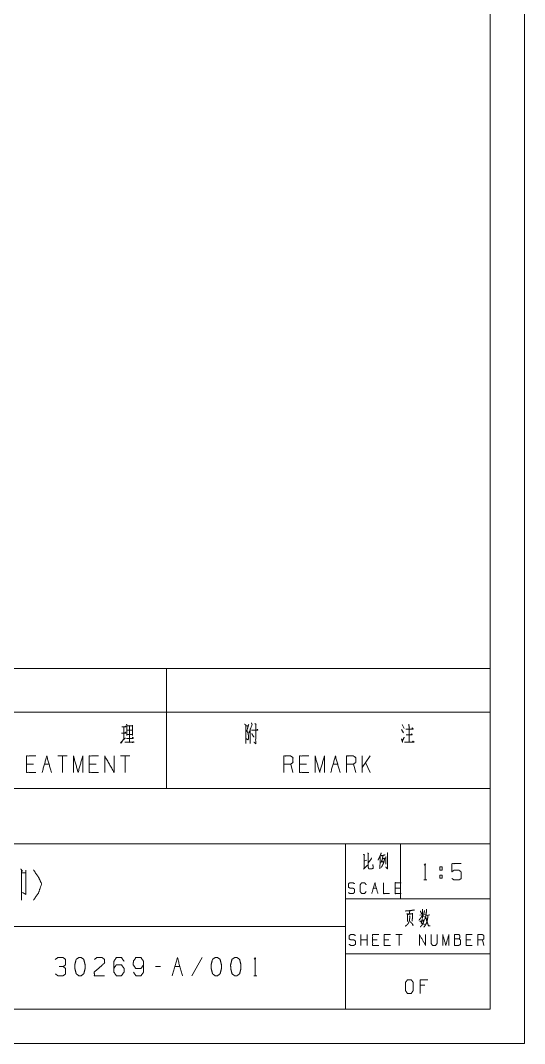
# Model space of a CAD drawing. Header units: millimetres. Extents: x 0 to 420, y 0 to 297.
# Drawn here: x 346.8 to 420, y 0 to 148.5 of the extents above; entities that cross this region are included whole.
import ezdxf

# ---------------------------------------------------------------- set-up
doc = ezdxf.new("R2010")
doc.units = ezdxf.units.MM
doc.layers.add('101', color=7, linetype='Continuous', true_color=0xffffff)

msp = doc.modelspace()

# ---------------------------------------------------------------- linework, layer by layer
at = {"layer": '101', "color": 133, "linetype": 'Continuous', "lineweight": 18}
for p, q in [((420, 0), (420, 297)), ((415, 5), (415, 292)), ((235, 37), (415, 37)), ((235, 29), (415, 29)), ((394, 29), (394, 5)), ((402, 29), (402, 21)), ((394, 21), (415, 21)), ((285, 17), (394, 17)), ((394, 13), (415, 13)), ((25, 5), (415, 5)), ((235, 5), (415, 5)), ((0, 0), (420, 0))]:
    msp.add_line(p, q, dxfattribs=at)
at = {"layer": '101', "color": 72, "linetype": 'Continuous', "lineweight": 18}
for p, q in [((338, 54.46), (368, 54.46)), ((368, 54.46), (368, 48.11)), ((368, 54.46), (415, 54.46)), ((415, 54.46), (415, 48.11)), ((338, 48.11), (368, 48.11)), ((368, 48.11), (415, 48.11)), ((368, 48.11), (368, 37)), ((415, 48.11), (415, 37)), ((379.52, 46.1), (379.87, 46.1)), ((380.84, 46.45), (381.02, 46.3)), ((402.21, 46.3), (402.51, 45.75)), ((361.81, 45.95), (361.81, 44.13)), ((362.25, 45.48), (363.03, 45.48)), ((380.17, 45.6), (380.17, 43.53)), ((402.12, 45.6), (402.42, 45.12)), ((353.56, 41.74), (352.21, 41.74)), ((352.88, 41.74), (352.88, 39.36)), ((362.66, 41.74), (361.32, 41.74)), ((361.99, 41.74), (361.99, 39.36)), ((397.58, 41.74), (396.41, 40.09)), ((396.41, 39.36), (396.41, 41.74)), ((348.67, 40.56), (347.66, 40.56)), ((350.27, 40.56), (350.94, 40.56)), ((357.77, 40.56), (356.76, 40.56)), ((386.37, 39.36), (386.04, 40.56)), ((388.31, 40.56), (387.31, 40.56)), ((392.19, 40.56), (392.87, 40.56)), ((395.48, 39.36), (395.14, 40.56)), ((397.58, 39.36), (396.91, 40.79)), ((338, 37), (368, 37)), ((368, 37), (415, 37)), ((396.78, 26.5), (397.1, 26.62)), ((407.69, 24.46), (407.69, 23.99)), ((407.69, 24.46), (408.02, 24.46)), ((398.04, 22.56), (398.48, 22.56)), ((401.88, 22.56), (401.21, 22.56)), ((405.37, 23.74), (405.8, 23.74)), ((404.78, 18.63), (405.57, 18.79)), ((405.68, 18.57), (406.23, 18.69)), ((396.24, 14.25), (396.24, 15.82)), ((397.13, 15.04), (396.24, 15.04)), ((397.13, 14.25), (397.13, 15.82)), ((398.6, 15.04), (397.94, 15.04)), ((400.3, 15.04), (399.63, 15.04)), ((402.22, 15.82), (401.33, 15.82)), ((401.78, 15.82), (401.78, 14.25)), ((412.18, 15.04), (411.51, 15.04)), ((414.1, 14.25), (413.88, 15.04)), ((373.16, 12.47), (371.67, 9.85)), ((367.13, 11.17), (366.39, 11.17)), ((369.21, 11.17), (369.96, 11.17)), ((380.67, 9.85), (381.13, 9.85)), ((405.52, 8.46), (404.84, 8.46))]:
    msp.add_line(p, q, dxfattribs=at)
for points, knots in [([(361.49, 45.98), (362.1, 45.98), (362.02, 46.08), (361.99, 45.95)], [0, 0, 0.704243, 0.847777, 1, 1]), ([(362.17, 46.38), (362.25, 46.22), (362.25, 44.73), (362.25, 44.85), (363.07, 44.85), (363.07, 44.73), (363.07, 46.22), (363.07, 46.13), (362.25, 46.13), (362.64, 46.13), (362.64, 43.73), (361.94, 43.73), (363.28, 43.73), (363.19, 43.78), (363.17, 43.83), (363.07, 43.67)], [0, 0, 0.016856, 0.162098, 0.174201, 0.252928, 0.265031, 0.410272, 0.419955, 0.498682, 0.536334, 0.76872, 0.837175, 0.967244, 0.977077, 0.982211, 1, 1]), ([(379.34, 46.38), (379.5, 46.22), (379.5, 43.53)], [0, 0, 0.074914, 1, 1]), ([(379.94, 46.33), (379.66, 45.37), (379.77, 45.2), (379.84, 45.02), (379.91, 44.68), (379.91, 44.25), (379.84, 44.1), (379.59, 44.23)], [0, 0, 0.379822, 0.458229, 0.530553, 0.667378, 0.830233, 0.893776, 1, 1]), ([(380.33, 46.53), (380.44, 46.3), (379.96, 45.08)], [0, 0, 0.159107, 1, 1]), ([(380.95, 46.35), (380.95, 43.53), (380.68, 43.75)], [0, 0, 0.890401, 1, 1]), ([(403.17, 46.35), (403.26, 45.87), (403.27, 45.98), (403.22, 45.75)], [0, 0, 0.592181, 0.716658, 1, 1]), ([(361.48, 45.05), (362.1, 45.05), (362.02, 45.2), (361.99, 45.08)], [0, 0, 0.676561, 0.857934, 1, 1]), ([(380.35, 45.48), (381.27, 45.48), (381.2, 45.62), (381.14, 45.5)], [0, 0, 0.752923, 0.888763, 1, 1]), ([(380.37, 45), (380.68, 44.48), (380.7, 44.58), (380.61, 44.6)], [0, 0, 0.760418, 0.886215, 1, 1]), ([(403.26, 45.6), (403.26, 43.75), (402.55, 43.75), (403.94, 43.75), (403.8, 43.9), (403.71, 43.75)], [0, 0, 0.426906, 0.590047, 0.912256, 0.959823, 1, 1]), ([(402.78, 45.62), (403.84, 45.62), (403.71, 45.83), (403.66, 45.65)], [0, 0, 0.717261, 0.876328, 1, 1]), ([(402.8, 44.8), (403.68, 44.8), (403.59, 44.95), (403.5, 44.83)], [0, 0, 0.729813, 0.873574, 1, 1]), ([(361.57, 43.85), (361.41, 43.6), (361.34, 43.67), (362.02, 44.38)], [0, 0, 0.214427, 0.289033, 1, 1]), ([(362.17, 44.3), (363.17, 44.3), (363.1, 44.48), (363.03, 44.33)], [0, 0, 0.739673, 0.878255, 1, 1]), ([(402.12, 44.23), (402.3, 43.73), (402.27, 43.95), (402.53, 44.48)], [0, 0, 0.39393, 0.563113, 1, 1]), ([(349, 39.36), (347.66, 39.36), (347.66, 41.74), (349, 41.74)], [0, 0, 0.26539, 0.73461, 1, 1]), ([(349.94, 39.36), (350.61, 41.74), (351.28, 39.36)], [0, 0, 0.499999, 1, 1]), ([(354.49, 39.36), (354.49, 41.74), (355.16, 39.36), (355.83, 41.74), (355.83, 39.36)], [0, 0, 0.245192, 0.500001, 0.754808, 1, 1]), ([(358.11, 39.36), (356.76, 39.36), (356.76, 41.74), (358.11, 41.74)], [0, 0, 0.26539, 0.73461, 1, 1]), ([(359.04, 39.36), (359.04, 41.74), (360.38, 39.36), (360.38, 41.74)], [0, 0, 0.317574, 0.682426, 1, 1]), ([(385.03, 39.36), (385.03, 41.74), (386.04, 41.74), (386.37, 41.51), (386.37, 40.79), (386.04, 40.56), (385.03, 40.56)], [0, 0, 0.400952, 0.571031, 0.639278, 0.761674, 0.829922, 1, 1]), ([(388.65, 39.36), (387.31, 39.36), (387.31, 41.74), (388.65, 41.74)], [0, 0, 0.26539, 0.73461, 1, 1]), ([(389.58, 39.36), (389.58, 41.74), (390.25, 39.36), (390.93, 41.74), (390.93, 39.36)], [0, 0, 0.245192, 0.499999, 0.754808, 1, 1]), ([(394.14, 39.36), (394.14, 41.74), (395.14, 41.74), (395.48, 41.51), (395.48, 40.79), (395.14, 40.56), (394.14, 40.56)], [0, 0, 0.400951, 0.571036, 0.639278, 0.761673, 0.829915, 1, 1]), ([(396.62, 27.47), (396.76, 27.35), (396.68, 27.39), (396.71, 25.4), (396.62, 25.32), (397.17, 25.88)], [0, 0, 0.060255, 0.090729, 0.71461, 0.752496, 1, 1]), ([(397.22, 27.7), (397.34, 27.55), (397.29, 27.59), (397.29, 26.72), (397.29, 26.04), (397.29, 25.94), (397.31, 25.54), (397.35, 25.44), (397.41, 25.38), (397.54, 25.34), (397.8, 25.36), (397.99, 25.42), (398.01, 25.44), (397.98, 25.98)], [0, 0, 0.050887, 0.067371, 0.30486, 0.491459, 0.519732, 0.627242, 0.657953, 0.681265, 0.71898, 0.791172, 0.845841, 0.852765, 1, 1]), ([(397.29, 26.23), (397.72, 26.77), (397.79, 26.95)], [0, 0, 0.77398, 1, 1]), ([(399.18, 27.7), (399.16, 27.59), (398.99, 27.14), (398.84, 26.87), (398.72, 26.62)], [0, 0, 0.089072, 0.504979, 0.766001, 1, 1]), ([(399.02, 27.14), (399, 25.38), (398.99, 25.5), (398.99, 25.52), (399, 25.71)], [0, 0, 0.841012, 0.900786, 0.910681, 1, 1]), ([(399.43, 27.22), (399.44, 27.18), (399.37, 26.89), (399.3, 26.62), (399.22, 26.43), (399.16, 26.29)], [0, 0, 0.044891, 0.350478, 0.63559, 0.840224, 1, 1]), ([(399.43, 26.83), (399.72, 26.89), (399.69, 26.95), (399.66, 26.72), (399.6, 26.52), (399.57, 26.35), (399.52, 26.19), (399.44, 26.04), (399.37, 25.88), (399.3, 25.75), (399.22, 25.61), (399.16, 25.54)], [0, 0, 0.158182, 0.194476, 0.315843, 0.429568, 0.518472, 0.611327, 0.697145, 0.792857, 0.869066, 0.954883, 1, 1]), ([(399.19, 27.28), (399.22, 27.26), (399.25, 27.26), (399.76, 27.39), (399.72, 27.39), (399.65, 27.35)], [0, 0, 0.049781, 0.090425, 0.822292, 0.883256, 1, 1]), ([(400.07, 27.68), (400.13, 27.59), (400.1, 27.57), (400.12, 25.52), (400.12, 25.5), (400.1, 25.38), (400.07, 25.34), (399.84, 25.65), (400.07, 25.36), (400.1, 25.44)], [0, 0, 0.031372, 0.042462, 0.676473, 0.682877, 0.721567, 0.737252, 0.857566, 0.97283, 1, 1]), ([(399.85, 27.12), (399.88, 27.08), (399.85, 27.06), (399.85, 26.06), (399.84, 26.17), (399.85, 26.29)], [0, 0, 0.038712, 0.066084, 0.824707, 0.904517, 1, 1]), ([(346.84, 25.35), (347.07, 25.03), (346.96, 25.15), (346.96, 20.82)], [0, 0, 0.079061, 0.11233, 1, 1]), ([(399.28, 26.52), (399.41, 26.39), (399.44, 26.29)], [0, 0, 0.6273, 1, 1]), ([(405.44, 25.91), (405.59, 26.11), (405.59, 23.74)], [0, 0, 0.093487, 1, 1]), ([(407.69, 25.16), (407.69, 25.64), (408.02, 25.64), (408.02, 25.16), (407.69, 25.16)], [0, 0, 0.292916, 0.5, 0.792916, 1, 1]), ([(409.45, 23.96), (409.78, 23.74), (410.47, 23.74), (410.81, 23.96), (410.81, 24.91), (410.47, 25.16), (409.78, 25.16), (409.45, 24.94), (409.45, 26.11), (410.81, 26.11)], [0, 0, 0.062226, 0.168341, 0.230572, 0.376815, 0.441268, 0.547382, 0.609609, 0.790489, 1, 1]), ([(347.04, 24.8), (347.57, 24.8), (347.57, 25.15), (347.57, 21.65), (347.09, 21.92)], [0, 0, 0.107167, 0.178971, 0.889032, 1, 1]), ([(348.68, 25.19), (349.4, 24.17), (349.87, 23.18), (349.4, 21.84), (348.68, 20.82)], [0, 0, 0.249768, 0.467358, 0.750232, 1, 1]), ([(408.02, 24.46), (408.02, 23.99), (407.69, 23.99)], [0, 0, 0.585831, 1, 1]), ([(394.41, 21.91), (394.63, 21.76), (395.09, 21.76), (395.31, 21.93), (395.31, 22.39), (395.09, 22.56), (394.64, 22.56), (394.41, 22.71), (394.41, 23.19), (394.64, 23.34), (395.09, 23.34), (395.31, 23.19)], [0, 0, 0.068029, 0.184052, 0.254519, 0.372336, 0.442804, 0.555843, 0.62637, 0.748396, 0.818923, 0.931962, 1, 1]), ([(397, 22.08), (396.77, 21.76), (396.34, 21.76), (396.12, 22.08), (396.12, 23.02), (396.34, 23.34), (396.78, 23.34), (397.01, 23.02)], [0, 0, 0.114571, 0.243364, 0.357935, 0.638587, 0.753157, 0.885429, 1, 1]), ([(397.81, 21.76), (398.26, 23.34), (398.7, 21.76)], [0, 0, 0.499998, 1, 1]), ([(399.51, 23.34), (399.51, 21.76), (400.4, 21.76)], [0, 0, 0.638737, 1, 1]), ([(402.1, 21.76), (401.21, 21.76), (401.21, 23.34), (402.1, 23.34)], [0, 0, 0.265388, 0.734612, 1, 1]), ([(402.68, 19.23), (404.03, 19.37), (403.97, 19.39), (403.83, 19.37)], [0, 0, 0.865805, 0.905503, 1, 1]), ([(405.17, 19.48), (405.2, 19.33), (405.2, 18.19), (405.17, 18.34), (405.2, 18.46)], [0, 0, 0.094654, 0.823642, 0.918295, 1, 1]), ([(405.46, 19.33), (405.46, 19.23), (405.35, 18.75)], [0, 0, 0.174306, 1, 1]), ([(405.77, 19.52), (405.77, 19.39), (405.76, 19.17), (405.71, 18.88), (405.67, 18.57), (405.61, 18.32), (405.54, 18.09), (405.52, 18.03)], [0, 0, 0.081859, 0.232245, 0.425429, 0.632112, 0.800316, 0.957949, 1, 1]), ([(403.31, 18.53), (403.34, 18.4), (403.33, 18.36), (403.31, 18.07), (403.27, 17.82), (403.23, 17.68), (403.15, 17.53), (403.07, 17.39), (402.92, 17.22), (402.77, 17.1), (402.66, 17.04)], [0, 0, 0.073225, 0.098424, 0.26494, 0.409696, 0.496582, 0.589746, 0.686975, 0.813798, 0.923947, 1, 1]), ([(402.95, 18.9), (402.98, 18.73), (402.99, 18.3), (402.99, 17.72), (402.98, 17.8), (402.98, 17.95)], [0, 0, 0.119124, 0.427226, 0.837796, 0.897358, 1, 1]), ([(402.98, 18.73), (403.77, 18.86), (403.72, 18.9), (403.71, 18.55), (403.71, 18.17), (403.69, 17.95), (403.68, 17.76), (403.67, 17.84), (403.69, 18.03)], [0, 0, 0.351984, 0.378534, 0.533493, 0.697426, 0.797814, 0.880033, 0.917028, 1, 1]), ([(403.3, 19.29), (403.33, 19.17), (403.23, 18.77)], [0, 0, 0.238945, 1, 1]), ([(405.19, 18.65), (405.05, 18.42), (404.92, 18.21), (404.79, 18.05), (404.66, 17.9)], [0, 0, 0.287233, 0.555137, 0.786183, 1, 1]), ([(404.78, 17.72), (405.41, 17.86), (405.42, 18.05), (405.42, 17.97), (405.35, 17.72), (405.25, 17.45), (405.14, 17.24), (405.03, 17.12), (404.92, 16.99), (404.85, 16.93)], [0, 0, 0.304469, 0.392577, 0.431617, 0.55371, 0.68947, 0.798366, 0.878841, 0.95475, 1, 1]), ([(404.86, 19.21), (405, 18.98), (405.03, 18.84)], [0, 0, 0.640218, 1, 1]), ([(405.16, 18.07), (405, 17.49), (405.1, 17.45), (405.22, 17.41), (405.33, 17.35), (405.48, 17.26)], [0, 0, 0.529111, 0.626299, 0.735529, 0.852099, 1, 1]), ([(405.2, 18.61), (405.38, 18.48), (405.46, 18.38)], [0, 0, 0.613114, 1, 1]), ([(405.98, 18.57), (405.93, 18.21), (405.89, 17.97), (405.85, 17.76), (405.79, 17.57), (405.67, 17.32), (405.57, 17.14), (405.45, 16.97), (405.36, 16.89)], [0, 0, 0.194372, 0.332632, 0.448613, 0.555646, 0.70616, 0.822691, 0.933849, 1, 1]), ([(405.65, 18.3), (405.68, 18.26), (405.83, 17.68), (405.93, 17.41), (406.04, 17.12), (406.06, 17.06), (406.28, 17.08), (406.06, 17.1), (405.99, 17.22)], [0, 0, 0.026719, 0.341744, 0.493482, 0.655463, 0.691641, 0.807838, 0.924035, 1, 1]), ([(403.39, 17.68), (403.59, 17.49), (403.71, 17.37), (403.77, 17.28), (403.81, 17.12), (403.72, 17.32)], [0, 0, 0.292982, 0.473564, 0.580848, 0.762106, 1, 1]), ([(394.53, 14.4), (394.75, 14.25), (395.21, 14.25), (395.43, 14.41), (395.43, 14.88), (395.21, 15.04), (394.76, 15.04), (394.53, 15.19), (394.53, 15.67), (394.76, 15.82), (395.21, 15.82), (395.43, 15.67)], [0, 0, 0.068036, 0.184055, 0.25452, 0.372334, 0.442799, 0.555845, 0.626371, 0.748393, 0.818918, 0.931964, 1, 1]), ([(398.83, 14.25), (397.94, 14.25), (397.94, 15.82), (398.83, 15.82)], [0, 0, 0.265394, 0.734606, 1, 1]), ([(400.52, 14.25), (399.63, 14.25), (399.63, 15.82), (400.52, 15.82)], [0, 0, 0.265394, 0.734606, 1, 1]), ([(404.73, 14.25), (404.73, 15.82), (405.62, 14.25), (405.62, 15.82)], [0, 0, 0.317573, 0.682427, 1, 1]), ([(406.42, 15.82), (406.42, 14.56), (406.63, 14.25), (407.08, 14.25), (407.31, 14.56), (407.31, 15.82)], [0, 0, 0.337149, 0.438598, 0.557784, 0.662851, 1, 1]), ([(408.12, 14.25), (408.12, 15.82), (408.56, 14.25), (409.01, 15.82), (409.01, 14.25)], [0, 0, 0.245192, 0.5, 0.754808, 1, 1]), ([(409.82, 15.19), (409.82, 15.82), (410.48, 15.82), (410.59, 15.67), (410.59, 15.36), (410.48, 15.19), (409.82, 15.19), (409.82, 14.25), (410.47, 14.25), (410.7, 14.4), (410.7, 15.04), (410.48, 15.19)], [0, 0, 0.115916, 0.238849, 0.272472, 0.33043, 0.366587, 0.48952, 0.663395, 0.784172, 0.83349, 0.952457, 1, 1]), ([(412.4, 14.25), (411.51, 14.25), (411.51, 15.82), (412.4, 15.82)], [0, 0, 0.265394, 0.734606, 1, 1]), ([(413.21, 14.25), (413.21, 15.82), (413.88, 15.82), (414.1, 15.67), (414.1, 15.19), (413.88, 15.04), (413.21, 15.04)], [0, 0, 0.400946, 0.571033, 0.639276, 0.76167, 0.829914, 1, 1]), ([(352.98, 11.17), (353.35, 11.42), (353.35, 12.22), (352.98, 12.47), (352.22, 12.47), (351.85, 12.22)], [0, 0, 0.153874, 0.429854, 0.583729, 0.846126, 1, 1]), ([(355.62, 9.85), (355.99, 10.12), (356.18, 10.9), (356.18, 11.42), (355.99, 12.22), (355.62, 12.47), (355.25, 12.47), (354.88, 12.22), (354.68, 11.42), (354.7, 10.9), (354.88, 10.12), (355.25, 9.85), (355.62, 9.85)], [0, 0, 0.067525, 0.183971, 0.260584, 0.380944, 0.446141, 0.500306, 0.565504, 0.685864, 0.762529, 0.87831, 0.945835, 1, 1]), ([(357.53, 12.22), (357.88, 12.47), (358.64, 12.47), (359.01, 12.22), (359.01, 11.7), (357.51, 10.37), (357.53, 9.85), (359.01, 9.85)], [0, 0, 0.069692, 0.192977, 0.265273, 0.350227, 0.674741, 0.759753, 1, 1]), ([(360.36, 10.9), (360.71, 11.42), (361.47, 11.42), (361.84, 10.9), (361.84, 10.37), (361.47, 9.85), (360.71, 9.85), (360.36, 10.37), (360.36, 11.94), (360.71, 12.47), (361.47, 12.47), (361.84, 11.94)], [0, 0, 0.076962, 0.169763, 0.248074, 0.312019, 0.39033, 0.483131, 0.560093, 0.751926, 0.828888, 0.921689, 1, 1]), ([(363.19, 10.37), (363.54, 9.85), (364.3, 9.85), (364.67, 10.37), (364.67, 11.94), (364.3, 12.47), (363.54, 12.47), (363.19, 11.94), (363.17, 11.42), (363.54, 10.9), (364.3, 10.9), (364.67, 11.42)], [0, 0, 0.076856, 0.169524, 0.247728, 0.439297, 0.5175, 0.610168, 0.687024, 0.750925, 0.829128, 0.921797, 1, 1]), ([(375.42, 9.85), (375.79, 10.12), (375.98, 10.9), (375.98, 11.42), (375.79, 12.22), (375.42, 12.47), (375.05, 12.47), (374.68, 12.22), (374.48, 11.42), (374.5, 10.9), (374.68, 10.12), (375.05, 9.85), (375.42, 9.85)], [0, 0, 0.067525, 0.183971, 0.260584, 0.380944, 0.446141, 0.500306, 0.565504, 0.685864, 0.762529, 0.87831, 0.945835, 1, 1]), ([(378.25, 9.85), (378.62, 10.12), (378.81, 10.9), (378.81, 11.42), (378.62, 12.22), (378.25, 12.47), (377.88, 12.47), (377.51, 12.22), (377.31, 11.42), (377.33, 10.9), (377.51, 10.12), (377.88, 9.85), (378.25, 9.85)], [0, 0, 0.067525, 0.183971, 0.260584, 0.380944, 0.446141, 0.500306, 0.565504, 0.685864, 0.762529, 0.87831, 0.945835, 1, 1]), ([(380.74, 12.25), (380.9, 12.47), (380.9, 9.85)], [0, 0, 0.093489, 1, 1]), ([(351.87, 10.1), (352.22, 9.85), (352.98, 9.85), (353.35, 10.1), (353.35, 10.9), (352.98, 11.17), (352.42, 11.17)], [0, 0, 0.12412, 0.343687, 0.472445, 0.703378, 0.836732, 1, 1]), ([(402.99, 7.28), (403.55, 7.28), (403.83, 7.68), (403.83, 8.86), (403.55, 9.25), (402.99, 9.25), (402.7, 8.86), (402.7, 7.68), (402.99, 7.28)], [0, 0, 0.102683, 0.191619, 0.409477, 0.498413, 0.601096, 0.691619, 0.909477, 1, 1]), ([(404.84, 7.28), (404.84, 9.25), (405.95, 9.25)], [0, 0, 0.638735, 1, 1])]:
    msp.add_open_spline(points, degree=1, knots=knots, dxfattribs=at)
for points in [[(391.86, 39.36), (392.53, 41.74), (393.2, 39.36)], [(368.84, 9.85), (369.58, 12.47), (370.33, 9.85)]]:
    msp.add_open_spline(points, degree=1, dxfattribs=at)

doc.saveas('drawing.dxf')
